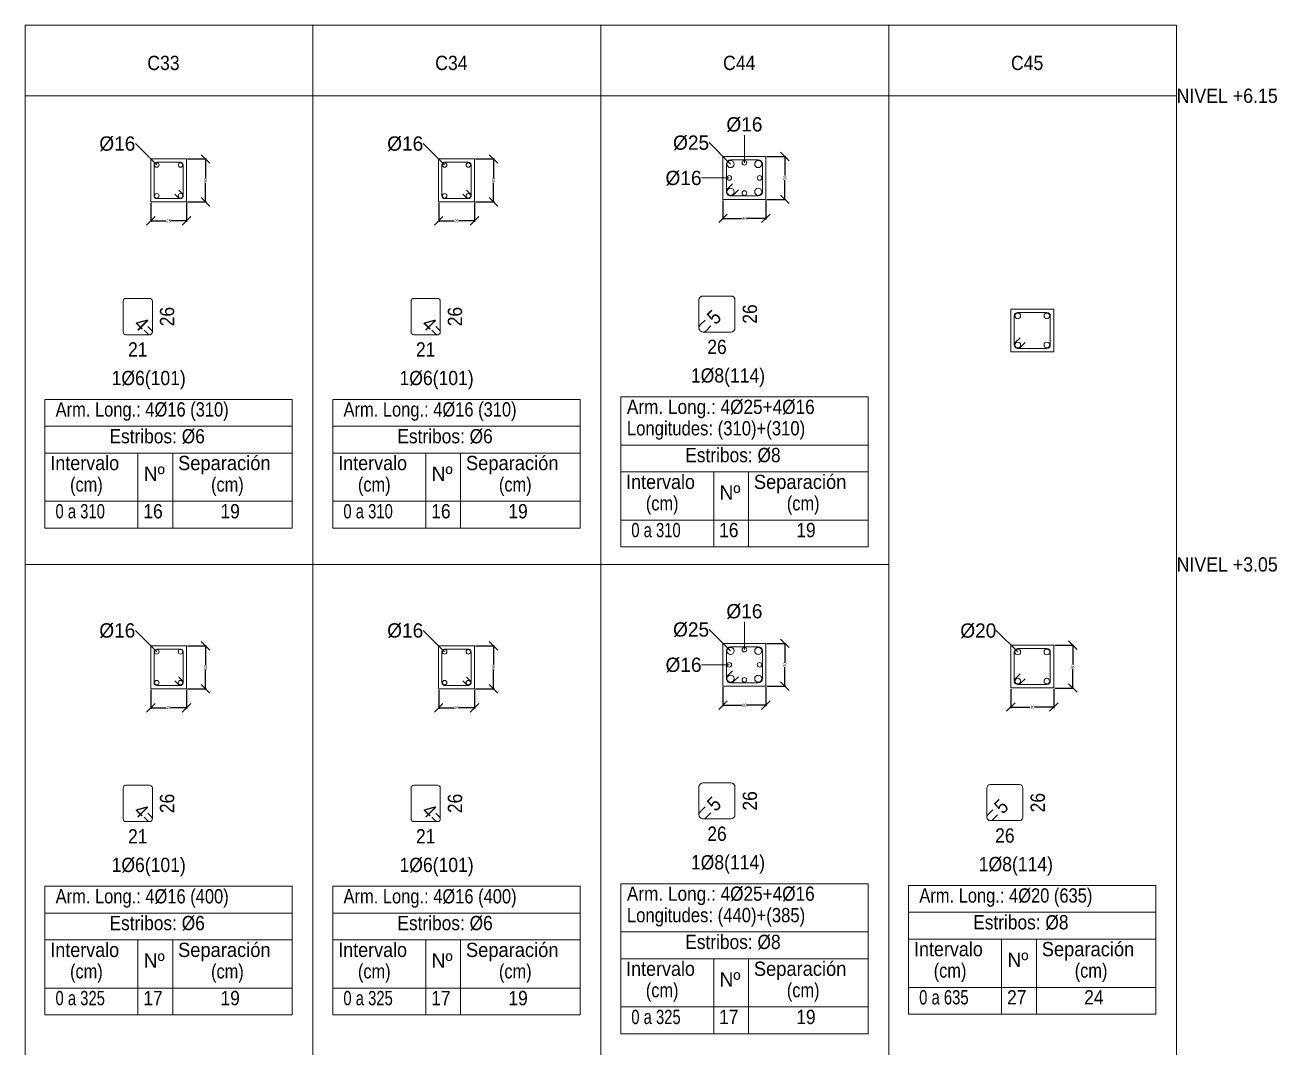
# Model space of a CAD drawing. Header units: millimetres. Extents: x 0 to 59.4, y 0 to 93.5.
# Drawn here: x 11.99 to 29.51, y 15.03 to 29.34 of the extents above; entities that cross this region are included whole.
import ezdxf
from ezdxf.enums import TextEntityAlignment as Align

# ---------------------------------------------------------------- set-up
doc = ezdxf.new("R2010")
doc.units = ezdxf.units.MM
for name, color, linetype, lineweight in [('ARM_LONGITUDINAL_Ø16', 212, 'Continuous', 9), ('ARM_LONGITUDINAL_Ø20', 30, 'Continuous', 9), ('ARM_LONGITUDINAL_Ø25', 20, 'Continuous', 9), ('ARM_TRANSVERSAL_DIMENSIONES_DE_LOS_ESTRIBOS', 122, 'Continuous', 9), ('ARM_TRANSVERSAL_REFERENCIA', 106, 'Continuous', 9), ('ARM_TRANSVERSAL_Ø6', 151, 'Continuous', 9), ('ARM_TRANSVERSAL_Ø8', 32, 'Continuous', 9), ('CUADRO_LINEAS', 7, 'Continuous', 9), ('CUADRO_LINEAS_DE_LA_TABLA_DE_DATOS_DE_LAS_COLUMNAS', 1, 'Continuous', 9), ('CUADRO_TEXTOS_DE_LA_TABLA_DE_DATOS_DE_LAS_COLUMNAS', 1, 'Continuous', 9), ('PILCPSECC_ARM_LONG_LINEAS_DE_LAS_ETIQUETAS_DE_LAS_POSICIONES_DE_ARMADO_LONGITUDINAL', 106, 'Continuous', 9), ('PILCPSECC_ARM_LONG_REFERENCIA', 106, 'Continuous', 9), ('REF_REFERENCIAS', 8, 'Continuous', 0), ('SECC_COTAS', 122, 'Continuous', 9), ('SECC_HORMIGON', 1, 'Continuous', 9)]:
    doc.layers.add(name, color=color, linetype=linetype, lineweight=lineweight)
doc.styles.add('CYPETXT_0.06_romans', font='arial.ttf', dxfattribs={"height": 0.04})
doc.styles.add('CYPETXT_romans', font='arial.ttf', dxfattribs={"height": 0.2})
doc.dimstyles.new('cype_oblique', dxfattribs={"dimtxt": 0.18, "dimasz": 0.18, "dimexe": 0.015, "dimexo": 0.015, "dimgap": 0, "dimtad": 0, "dimdec": 4, "dimzin": 0, "dimdsep": 46, "dimtxsty": 'CYPETXT_0.06_romans', "dimblk": 'OBLIQUE', "dimtsz": 0.06, "dimcen": 0.09, "dimadec": 0, "dimazin": 0, "dimtfac": 1, "dimtdec": 4, "dimtofl": 0, "dimtmove": 2, "dimatfit": 3, "dimfxl": 1, "dimtolj": 1, "dimtzin": 0, "dimarcsym": 0})

# ---------------------------------------------------------------- blocks, each defined once
blk = doc.blocks.new('*D56')
at = {"layer": 'Defpoints', "color": 0, "transparency": 16777216}
for p in [(13.75, 26.869), (14.25, 26.869), (14.25, 26.603)]:
    blk.add_point(p, dxfattribs=at)
at = {"layer": 'SECC_COTAS', "color": 0, "lineweight": -2, "transparency": 16777216}
for p, q in [((13.75, 26.854), (13.75, 26.588)), ((14.25, 26.854), (14.25, 26.588)), ((13.69, 26.543), (13.81, 26.663)), ((14.19, 26.543), (14.31, 26.663)), ((13.75, 26.603), (13.967, 26.603)), ((14.25, 26.603), (14.033, 26.603))]:
    blk.add_line(p, q, dxfattribs=at)
at = {"layer": 'SECC_COTAS', "color": 0, "transparency": 16777216, "insert": (14, 26.603), "char_height": 0.04, "attachment_point": 5, "style": 'CYPETXT_0.06_romans'}
blk.add_mtext('\\A1;25', dxfattribs=at)
blk = doc.blocks.new('_OBLIQUE')
at = {"color": 0, "linetype": 'ByBlock', "lineweight": -2}
blk.add_line((-0.5, -0.5), (0.5, 0.5), dxfattribs=at)
blk = doc.blocks.new('*D57')
at = {"layer": 'Defpoints', "color": 0, "transparency": 16777216}
for p in [(14.25, 27.469), (14.516, 27.469), (14.25, 26.869)]:
    blk.add_point(p, dxfattribs=at)
at = {"layer": 'SECC_COTAS', "color": 0, "lineweight": -2, "transparency": 16777216}
for p, q in [((14.576, 27.409), (14.456, 27.529)), ((14.265, 27.469), (14.531, 27.469)), ((14.516, 27.469), (14.516, 27.202)), ((14.516, 26.869), (14.516, 27.136)), ((14.265, 26.869), (14.531, 26.869)), ((14.576, 26.809), (14.456, 26.929))]:
    blk.add_line(p, q, dxfattribs=at)
at = {"layer": 'SECC_COTAS', "color": 0, "transparency": 16777216, "insert": (14.516, 27.169), "char_height": 0.04, "attachment_point": 5, "rotation": 90, "style": 'CYPETXT_0.06_romans'}
blk.add_mtext('\\A1;30', dxfattribs=at)
blk = doc.blocks.new('*D58')
at = {"layer": 'Defpoints', "color": 0, "transparency": 16777216}
for p in [(17.78, 26.869), (18.28, 26.869), (18.28, 26.603)]:
    blk.add_point(p, dxfattribs=at)
at = {"layer": 'SECC_COTAS', "color": 0, "lineweight": -2, "transparency": 16777216}
for p, q in [((17.78, 26.854), (17.78, 26.588)), ((18.28, 26.854), (18.28, 26.588)), ((17.72, 26.543), (17.84, 26.663)), ((18.22, 26.543), (18.34, 26.663)), ((17.78, 26.603), (17.997, 26.603)), ((18.28, 26.603), (18.063, 26.603))]:
    blk.add_line(p, q, dxfattribs=at)
at = {"layer": 'SECC_COTAS', "color": 0, "transparency": 16777216, "insert": (18.03, 26.603), "char_height": 0.04, "attachment_point": 5, "style": 'CYPETXT_0.06_romans'}
blk.add_mtext('\\A1;25', dxfattribs=at)
blk = doc.blocks.new('*D59')
at = {"layer": 'Defpoints', "color": 0, "transparency": 16777216}
for p in [(18.28, 27.469), (18.546, 27.469), (18.28, 26.869)]:
    blk.add_point(p, dxfattribs=at)
at = {"layer": 'SECC_COTAS', "color": 0, "lineweight": -2, "transparency": 16777216}
for p, q in [((18.606, 27.409), (18.486, 27.529)), ((18.295, 27.469), (18.561, 27.469)), ((18.546, 27.469), (18.546, 27.202)), ((18.546, 26.869), (18.546, 27.136)), ((18.295, 26.869), (18.561, 26.869)), ((18.606, 26.809), (18.486, 26.929))]:
    blk.add_line(p, q, dxfattribs=at)
at = {"layer": 'SECC_COTAS', "color": 0, "transparency": 16777216, "insert": (18.546, 27.169), "char_height": 0.04, "attachment_point": 5, "rotation": 90, "style": 'CYPETXT_0.06_romans'}
blk.add_mtext('\\A1;30', dxfattribs=at)
blk = doc.blocks.new('*D60')
at = {"layer": 'Defpoints', "color": 0, "transparency": 16777216}
for p in [(21.76, 26.904), (22.36, 26.904), (22.36, 26.638)]:
    blk.add_point(p, dxfattribs=at)
at = {"layer": 'SECC_COTAS', "color": 0, "lineweight": -2, "transparency": 16777216}
for p, q in [((21.76, 26.889), (21.76, 26.623)), ((22.36, 26.889), (22.36, 26.623)), ((21.7, 26.578), (21.82, 26.698)), ((21.76, 26.638), (22.027, 26.638)), ((22.36, 26.638), (22.093, 26.638)), ((22.3, 26.578), (22.42, 26.698))]:
    blk.add_line(p, q, dxfattribs=at)
at = {"layer": 'SECC_COTAS', "color": 0, "transparency": 16777216, "insert": (22.06, 26.638), "char_height": 0.04, "attachment_point": 5, "style": 'CYPETXT_0.06_romans'}
blk.add_mtext('\\A1;30', dxfattribs=at)
blk = doc.blocks.new('*D61')
at = {"layer": 'Defpoints', "color": 0, "transparency": 16777216}
for p in [(22.36, 27.504), (22.626, 27.504), (22.36, 26.904)]:
    blk.add_point(p, dxfattribs=at)
at = {"layer": 'SECC_COTAS', "color": 0, "lineweight": -2, "transparency": 16777216}
for p, q in [((22.686, 27.444), (22.566, 27.564)), ((22.375, 27.504), (22.641, 27.504)), ((22.626, 27.504), (22.626, 27.237)), ((22.626, 26.904), (22.626, 27.171)), ((22.375, 26.904), (22.641, 26.904)), ((22.686, 26.844), (22.566, 26.964))]:
    blk.add_line(p, q, dxfattribs=at)
at = {"layer": 'SECC_COTAS', "color": 0, "transparency": 16777216, "insert": (22.626, 27.204), "char_height": 0.04, "attachment_point": 5, "rotation": 90, "style": 'CYPETXT_0.06_romans'}
blk.add_mtext('\\A1;30', dxfattribs=at)
blk = doc.blocks.new('*D62')
at = {"layer": 'Defpoints', "color": 0, "transparency": 16777216}
for p in [(13.75, 20.054), (14.25, 20.054), (14.25, 19.788)]:
    blk.add_point(p, dxfattribs=at)
at = {"layer": 'SECC_COTAS', "color": 0, "lineweight": -2, "transparency": 16777216}
for p, q in [((13.75, 20.039), (13.75, 19.773)), ((14.25, 20.039), (14.25, 19.773)), ((13.69, 19.728), (13.81, 19.848)), ((14.19, 19.728), (14.31, 19.848)), ((13.75, 19.788), (13.967, 19.788)), ((14.25, 19.788), (14.033, 19.788))]:
    blk.add_line(p, q, dxfattribs=at)
at = {"layer": 'SECC_COTAS', "color": 0, "transparency": 16777216, "insert": (14, 19.788), "char_height": 0.04, "attachment_point": 5, "style": 'CYPETXT_0.06_romans'}
blk.add_mtext('\\A1;25', dxfattribs=at)
blk = doc.blocks.new('*D63')
at = {"layer": 'Defpoints', "color": 0, "transparency": 16777216}
for p in [(14.25, 20.654), (14.516, 20.654), (14.25, 20.054)]:
    blk.add_point(p, dxfattribs=at)
at = {"layer": 'SECC_COTAS', "color": 0, "lineweight": -2, "transparency": 16777216}
for p, q in [((14.576, 20.594), (14.456, 20.714)), ((14.265, 20.654), (14.531, 20.654)), ((14.516, 20.654), (14.516, 20.387)), ((14.516, 20.054), (14.516, 20.321)), ((14.265, 20.054), (14.531, 20.054)), ((14.576, 19.994), (14.456, 20.114))]:
    blk.add_line(p, q, dxfattribs=at)
at = {"layer": 'SECC_COTAS', "color": 0, "transparency": 16777216, "insert": (14.516, 20.354), "char_height": 0.04, "attachment_point": 5, "rotation": 90, "style": 'CYPETXT_0.06_romans'}
blk.add_mtext('\\A1;30', dxfattribs=at)
blk = doc.blocks.new('*D64')
at = {"layer": 'Defpoints', "color": 0, "transparency": 16777216}
for p in [(17.78, 20.054), (18.28, 20.054), (18.28, 19.788)]:
    blk.add_point(p, dxfattribs=at)
at = {"layer": 'SECC_COTAS', "color": 0, "lineweight": -2, "transparency": 16777216}
for p, q in [((17.78, 20.039), (17.78, 19.773)), ((18.28, 20.039), (18.28, 19.773)), ((17.72, 19.728), (17.84, 19.848)), ((18.22, 19.728), (18.34, 19.848)), ((17.78, 19.788), (17.997, 19.788)), ((18.28, 19.788), (18.063, 19.788))]:
    blk.add_line(p, q, dxfattribs=at)
at = {"layer": 'SECC_COTAS', "color": 0, "transparency": 16777216, "insert": (18.03, 19.788), "char_height": 0.04, "attachment_point": 5, "style": 'CYPETXT_0.06_romans'}
blk.add_mtext('\\A1;25', dxfattribs=at)
blk = doc.blocks.new('*D65')
at = {"layer": 'Defpoints', "color": 0, "transparency": 16777216}
for p in [(18.28, 20.654), (18.546, 20.654), (18.28, 20.054)]:
    blk.add_point(p, dxfattribs=at)
at = {"layer": 'SECC_COTAS', "color": 0, "lineweight": -2, "transparency": 16777216}
for p, q in [((18.606, 20.594), (18.486, 20.714)), ((18.295, 20.654), (18.561, 20.654)), ((18.546, 20.654), (18.546, 20.387)), ((18.546, 20.054), (18.546, 20.321)), ((18.295, 20.054), (18.561, 20.054)), ((18.606, 19.994), (18.486, 20.114))]:
    blk.add_line(p, q, dxfattribs=at)
at = {"layer": 'SECC_COTAS', "color": 0, "transparency": 16777216, "insert": (18.546, 20.354), "char_height": 0.04, "attachment_point": 5, "rotation": 90, "style": 'CYPETXT_0.06_romans'}
blk.add_mtext('\\A1;30', dxfattribs=at)
blk = doc.blocks.new('*D66')
at = {"layer": 'Defpoints', "color": 0, "transparency": 16777216}
for p in [(21.76, 20.089), (22.36, 20.089), (22.36, 19.823)]:
    blk.add_point(p, dxfattribs=at)
at = {"layer": 'SECC_COTAS', "color": 0, "lineweight": -2, "transparency": 16777216}
for p, q in [((21.76, 20.074), (21.76, 19.808)), ((22.36, 20.074), (22.36, 19.808)), ((21.7, 19.763), (21.82, 19.883)), ((21.76, 19.823), (22.027, 19.823)), ((22.36, 19.823), (22.093, 19.823)), ((22.3, 19.763), (22.42, 19.883))]:
    blk.add_line(p, q, dxfattribs=at)
at = {"layer": 'SECC_COTAS', "color": 0, "transparency": 16777216, "insert": (22.06, 19.823), "char_height": 0.04, "attachment_point": 5, "style": 'CYPETXT_0.06_romans'}
blk.add_mtext('\\A1;30', dxfattribs=at)
blk = doc.blocks.new('*D67')
at = {"layer": 'Defpoints', "color": 0, "transparency": 16777216}
for p in [(22.36, 20.689), (22.626, 20.689), (22.36, 20.089)]:
    blk.add_point(p, dxfattribs=at)
at = {"layer": 'SECC_COTAS', "color": 0, "lineweight": -2, "transparency": 16777216}
for p, q in [((22.375, 20.689), (22.641, 20.689)), ((22.686, 20.629), (22.566, 20.749)), ((22.626, 20.689), (22.626, 20.422)), ((22.626, 20.089), (22.626, 20.356)), ((22.375, 20.089), (22.641, 20.089)), ((22.686, 20.029), (22.566, 20.149))]:
    blk.add_line(p, q, dxfattribs=at)
at = {"layer": 'SECC_COTAS', "color": 0, "transparency": 16777216, "insert": (22.626, 20.389), "char_height": 0.04, "attachment_point": 5, "rotation": 90, "style": 'CYPETXT_0.06_romans'}
blk.add_mtext('\\A1;30', dxfattribs=at)
blk = doc.blocks.new('*D68')
at = {"layer": 'Defpoints', "color": 0, "transparency": 16777216}
for p in [(25.79, 20.064), (26.39, 20.064), (26.39, 19.798)]:
    blk.add_point(p, dxfattribs=at)
at = {"layer": 'SECC_COTAS', "color": 0, "lineweight": -2, "transparency": 16777216}
for p, q in [((25.79, 20.049), (25.79, 19.783)), ((26.39, 20.049), (26.39, 19.783)), ((25.73, 19.738), (25.85, 19.858)), ((26.33, 19.738), (26.45, 19.858)), ((25.79, 19.798), (26.057, 19.798)), ((26.39, 19.798), (26.123, 19.798))]:
    blk.add_line(p, q, dxfattribs=at)
at = {"layer": 'SECC_COTAS', "color": 0, "transparency": 16777216, "insert": (26.09, 19.798), "char_height": 0.04, "attachment_point": 5, "style": 'CYPETXT_0.06_romans'}
blk.add_mtext('\\A1;30', dxfattribs=at)
blk = doc.blocks.new('*D69')
at = {"layer": 'Defpoints', "color": 0, "transparency": 16777216}
for p in [(26.39, 20.664), (26.656, 20.664), (26.39, 20.064)]:
    blk.add_point(p, dxfattribs=at)
at = {"layer": 'SECC_COTAS', "color": 0, "lineweight": -2, "transparency": 16777216}
for p, q in [((26.716, 20.604), (26.596, 20.724)), ((26.405, 20.664), (26.671, 20.664)), ((26.656, 20.664), (26.656, 20.397)), ((26.656, 20.064), (26.656, 20.331)), ((26.405, 20.064), (26.671, 20.064)), ((26.716, 20.004), (26.596, 20.124))]:
    blk.add_line(p, q, dxfattribs=at)
at = {"layer": 'SECC_COTAS', "color": 0, "transparency": 16777216, "insert": (26.656, 20.364), "char_height": 0.04, "attachment_point": 5, "rotation": 90, "style": 'CYPETXT_0.06_romans'}
blk.add_mtext('\\A1;30', dxfattribs=at)

msp = doc.modelspace()

# ---------------------------------------------------------------- linework, layer by layer
at = {"layer": 'ARM_LONGITUDINAL_Ø16'}
for centre in [(13.83388, 27.38515), (14.16588, 27.38515), (17.86388, 27.38515), (18.19588, 27.38515), (22.05988, 27.41615), (21.84788, 27.20415), (22.27188, 27.20415), (22.05988, 26.99215), (13.83388, 26.95315), (14.16588, 26.95315), (17.86388, 26.95315), (18.19588, 26.95315), (13.83388, 20.57015), (14.16588, 20.57015), (17.86388, 20.57015), (18.19588, 20.57015), (22.05988, 20.60115), (21.84788, 20.38915), (22.27188, 20.38915), (13.83388, 20.13815), (14.16588, 20.13815), (17.86388, 20.13815), (18.19588, 20.13815), (22.05988, 20.17715)]:
    msp.add_circle(centre, 0.032, dxfattribs=at)
at = {"layer": 'ARM_LONGITUDINAL_Ø20'}
for centre in [(25.88588, 25.27315), (26.29388, 25.27315), (25.88588, 24.86515), (26.29388, 24.86515), (25.88588, 20.56815), (26.29388, 20.56815), (25.88588, 20.16015), (26.29388, 20.16015)]:
    msp.add_circle(centre, 0.04, dxfattribs=at)
at = {"layer": 'ARM_LONGITUDINAL_Ø25'}
for centre in [(21.86588, 27.39815), (22.25388, 27.39815), (21.86588, 27.01015), (22.25388, 27.01015), (21.86588, 20.58315), (22.25388, 20.58315), (21.86588, 20.19515), (22.25388, 20.19515)]:
    msp.add_circle(centre, 0.05, dxfattribs=at)
at = {"layer": 'ARM_TRANSVERSAL_Ø6'}
for points in [[(14.0881, 26.97719), (14.13901, 26.92628), (14.14477, 26.92155), (14.15134, 26.91804), (14.15847, 26.91588), (14.16588, 26.91515), (14.17329, 26.91588), (14.18042, 26.91804), (14.18699, 26.92155), (14.19275, 26.92628), (14.19748, 26.93204), (14.20099, 26.93861), (14.20315, 26.94574), (14.20388, 26.95315), (14.20388, 27.38515), (14.20099, 27.39969), (14.19275, 27.41202), (14.18042, 27.42026), (14.16588, 27.42315), (13.83388, 27.42315), (13.81934, 27.42026), (13.80701, 27.41202), (13.79877, 27.39969), (13.79588, 27.38515), (13.79588, 26.95315), (13.79877, 26.93861), (13.80701, 26.92628), (13.81934, 26.91804), (13.83388, 26.91515), (14.16588, 26.91515), (14.17329, 26.91588), (14.18042, 26.91804), (14.18699, 26.92155), (14.19275, 26.92628), (14.19748, 26.93204), (14.20099, 26.93861), (14.20315, 26.94574), (14.20388, 26.95315), (14.20315, 26.96056), (14.20099, 26.96769), (14.19748, 26.97426), (14.19275, 26.98002), (14.14184, 27.03093)], [(18.1181, 26.97719), (18.16901, 26.92628), (18.17477, 26.92155), (18.18134, 26.91804), (18.18847, 26.91588), (18.19588, 26.91515), (18.20329, 26.91588), (18.21042, 26.91804), (18.21699, 26.92155), (18.22275, 26.92628), (18.22748, 26.93204), (18.23099, 26.93861), (18.23315, 26.94574), (18.23388, 26.95315), (18.23388, 27.38515), (18.23099, 27.39969), (18.22275, 27.41202), (18.21042, 27.42026), (18.19588, 27.42315), (17.86388, 27.42315), (17.84934, 27.42026), (17.83701, 27.41202), (17.82877, 27.39969), (17.82588, 27.38515), (17.82588, 26.95315), (17.82877, 26.93861), (17.83701, 26.92628), (17.84934, 26.91804), (17.86388, 26.91515), (18.19588, 26.91515), (18.20329, 26.91588), (18.21042, 26.91804), (18.21699, 26.92155), (18.22275, 26.92628), (18.22748, 26.93204), (18.23099, 26.93861), (18.23315, 26.94574), (18.23388, 26.95315), (18.23315, 26.96056), (18.23099, 26.96769), (18.22748, 26.97426), (18.22275, 26.98002), (18.17184, 27.03093)], [(13.6561, 25.07119), (13.70701, 25.02028), (13.71277, 25.01555), (13.71934, 25.01204), (13.72647, 25.00988), (13.73388, 25.00915), (13.74129, 25.00988), (13.74842, 25.01204), (13.75499, 25.01555), (13.76075, 25.02028), (13.76548, 25.02604), (13.76899, 25.03261), (13.77115, 25.03974), (13.77188, 25.04715), (13.77188, 25.47915), (13.76899, 25.49369), (13.76075, 25.50602), (13.74842, 25.51426), (13.73388, 25.51715), (13.40188, 25.51715), (13.38734, 25.51426), (13.37501, 25.50602), (13.36677, 25.49369), (13.36388, 25.47915), (13.36388, 25.04715), (13.36677, 25.03261), (13.37501, 25.02028), (13.38734, 25.01204), (13.40188, 25.00915), (13.73388, 25.00915), (13.74129, 25.00988), (13.74842, 25.01204), (13.75499, 25.01555), (13.76075, 25.02028), (13.76548, 25.02604), (13.76899, 25.03261), (13.77115, 25.03974), (13.77188, 25.04715), (13.77115, 25.05456), (13.76899, 25.06169), (13.76548, 25.06826), (13.76075, 25.07402), (13.70984, 25.12493)], [(17.6861, 25.07119), (17.73701, 25.02028), (17.74277, 25.01555), (17.74934, 25.01204), (17.75647, 25.00988), (17.76388, 25.00915), (17.77129, 25.00988), (17.77842, 25.01204), (17.78499, 25.01555), (17.79075, 25.02028), (17.79548, 25.02604), (17.79899, 25.03261), (17.80115, 25.03974), (17.80188, 25.04715), (17.80188, 25.47915), (17.79899, 25.49369), (17.79075, 25.50602), (17.77842, 25.51426), (17.76388, 25.51715), (17.43188, 25.51715), (17.41734, 25.51426), (17.40501, 25.50602), (17.39677, 25.49369), (17.39388, 25.47915), (17.39388, 25.04715), (17.39677, 25.03261), (17.40501, 25.02028), (17.41734, 25.01204), (17.43188, 25.00915), (17.76388, 25.00915), (17.77129, 25.00988), (17.77842, 25.01204), (17.78499, 25.01555), (17.79075, 25.02028), (17.79548, 25.02604), (17.79899, 25.03261), (17.80115, 25.03974), (17.80188, 25.04715), (17.80115, 25.05456), (17.79899, 25.06169), (17.79548, 25.06826), (17.79075, 25.07402), (17.73984, 25.12493)], [(14.0881, 20.16219), (14.13901, 20.11128), (14.14477, 20.10655), (14.15134, 20.10304), (14.15847, 20.10088), (14.16588, 20.10015), (14.17329, 20.10088), (14.18042, 20.10304), (14.18699, 20.10655), (14.19275, 20.11128), (14.19748, 20.11704), (14.20099, 20.12361), (14.20315, 20.13074), (14.20388, 20.13815), (14.20388, 20.57015), (14.20099, 20.58469), (14.19275, 20.59702), (14.18042, 20.60526), (14.16588, 20.60815), (13.83388, 20.60815), (13.81934, 20.60526), (13.80701, 20.59702), (13.79877, 20.58469), (13.79588, 20.57015), (13.79588, 20.13815), (13.79877, 20.12361), (13.80701, 20.11128), (13.81934, 20.10304), (13.83388, 20.10015), (14.16588, 20.10015), (14.17329, 20.10088), (14.18042, 20.10304), (14.18699, 20.10655), (14.19275, 20.11128), (14.19748, 20.11704), (14.20099, 20.12361), (14.20315, 20.13074), (14.20388, 20.13815), (14.20315, 20.14556), (14.20099, 20.15269), (14.19748, 20.15926), (14.19275, 20.16502), (14.14184, 20.21593)], [(18.1181, 20.16219), (18.16901, 20.11128), (18.17477, 20.10655), (18.18134, 20.10304), (18.18847, 20.10088), (18.19588, 20.10015), (18.20329, 20.10088), (18.21042, 20.10304), (18.21699, 20.10655), (18.22275, 20.11128), (18.22748, 20.11704), (18.23099, 20.12361), (18.23315, 20.13074), (18.23388, 20.13815), (18.23388, 20.57015), (18.23099, 20.58469), (18.22275, 20.59702), (18.21042, 20.60526), (18.19588, 20.60815), (17.86388, 20.60815), (17.84934, 20.60526), (17.83701, 20.59702), (17.82877, 20.58469), (17.82588, 20.57015), (17.82588, 20.13815), (17.82877, 20.12361), (17.83701, 20.11128), (17.84934, 20.10304), (17.86388, 20.10015), (18.19588, 20.10015), (18.20329, 20.10088), (18.21042, 20.10304), (18.21699, 20.10655), (18.22275, 20.11128), (18.22748, 20.11704), (18.23099, 20.12361), (18.23315, 20.13074), (18.23388, 20.13815), (18.23315, 20.14556), (18.23099, 20.15269), (18.22748, 20.15926), (18.22275, 20.16502), (18.17184, 20.21593)], [(13.6561, 18.25619), (13.70701, 18.20528), (13.71277, 18.20055), (13.71934, 18.19704), (13.72647, 18.19488), (13.73388, 18.19415), (13.74129, 18.19488), (13.74842, 18.19704), (13.75499, 18.20055), (13.76075, 18.20528), (13.76548, 18.21104), (13.76899, 18.21761), (13.77115, 18.22474), (13.77188, 18.23215), (13.77188, 18.66415), (13.76899, 18.67869), (13.76075, 18.69102), (13.74842, 18.69926), (13.73388, 18.70215), (13.40188, 18.70215), (13.38734, 18.69926), (13.37501, 18.69102), (13.36677, 18.67869), (13.36388, 18.66415), (13.36388, 18.23215), (13.36677, 18.21761), (13.37501, 18.20528), (13.38734, 18.19704), (13.40188, 18.19415), (13.73388, 18.19415), (13.74129, 18.19488), (13.74842, 18.19704), (13.75499, 18.20055), (13.76075, 18.20528), (13.76548, 18.21104), (13.76899, 18.21761), (13.77115, 18.22474), (13.77188, 18.23215), (13.77115, 18.23956), (13.76899, 18.24669), (13.76548, 18.25326), (13.76075, 18.25902), (13.70984, 18.30993)], [(17.6861, 18.25619), (17.73701, 18.20528), (17.74277, 18.20055), (17.74934, 18.19704), (17.75647, 18.19488), (17.76388, 18.19415), (17.77129, 18.19488), (17.77842, 18.19704), (17.78499, 18.20055), (17.79075, 18.20528), (17.79548, 18.21104), (17.79899, 18.21761), (17.80115, 18.22474), (17.80188, 18.23215), (17.80188, 18.66415), (17.79899, 18.67869), (17.79075, 18.69102), (17.77842, 18.69926), (17.76388, 18.70215), (17.43188, 18.70215), (17.41734, 18.69926), (17.40501, 18.69102), (17.39677, 18.67869), (17.39388, 18.66415), (17.39388, 18.23215), (17.39677, 18.21761), (17.40501, 18.20528), (17.41734, 18.19704), (17.43188, 18.19415), (17.76388, 18.19415), (17.77129, 18.19488), (17.77842, 18.19704), (17.78499, 18.20055), (17.79075, 18.20528), (17.79548, 18.21104), (17.79899, 18.21761), (17.80115, 18.22474), (17.80188, 18.23215), (17.80115, 18.23956), (17.79899, 18.24669), (17.79548, 18.25326), (17.79075, 18.25902), (17.73984, 18.30993)]]:
    msp.add_lwpolyline(points, dxfattribs=at)
at = {"layer": 'ARM_TRANSVERSAL_Ø8'}
for points in [[(21.89275, 27.11904), (21.82487, 27.05116), (21.81765, 27.04237), (21.81229, 27.03235), (21.80899, 27.02147), (21.80788, 27.01015), (21.80899, 26.99883), (21.81229, 26.98795), (21.81765, 26.97793), (21.82487, 26.96914), (21.83366, 26.96192), (21.84368, 26.95656), (21.85456, 26.95326), (21.86588, 26.95215), (22.25388, 26.95215), (22.27608, 26.95656), (22.29489, 26.96914), (22.30747, 26.98795), (22.31188, 27.01015), (22.31188, 27.39815), (22.30747, 27.42035), (22.29489, 27.43916), (22.27608, 27.45174), (22.25388, 27.45615), (21.86588, 27.45615), (21.84368, 27.45174), (21.82487, 27.43916), (21.81229, 27.42035), (21.80788, 27.39815), (21.80788, 27.01015), (21.80899, 26.99883), (21.81229, 26.98795), (21.81765, 26.97793), (21.82487, 26.96914), (21.83366, 26.96192), (21.84368, 26.95656), (21.85456, 26.95326), (21.86588, 26.95215), (21.8772, 26.95326), (21.88808, 26.95656), (21.8981, 26.96192), (21.90689, 26.96914), (21.97477, 27.03702)], [(21.50875, 25.21404), (21.44087, 25.14616), (21.43365, 25.13737), (21.42829, 25.12735), (21.42499, 25.11647), (21.42388, 25.10515), (21.42499, 25.09383), (21.42829, 25.08295), (21.43365, 25.07293), (21.44087, 25.06414), (21.44966, 25.05692), (21.45968, 25.05156), (21.47056, 25.04826), (21.48188, 25.04715), (21.86988, 25.04715), (21.89208, 25.05156), (21.91089, 25.06414), (21.92347, 25.08295), (21.92788, 25.10515), (21.92788, 25.49315), (21.92347, 25.51535), (21.91089, 25.53416), (21.89208, 25.54674), (21.86988, 25.55115), (21.48188, 25.55115), (21.45968, 25.54674), (21.44087, 25.53416), (21.42829, 25.51535), (21.42388, 25.49315), (21.42388, 25.10515), (21.42499, 25.09383), (21.42829, 25.08295), (21.43365, 25.07293), (21.44087, 25.06414), (21.44966, 25.05692), (21.45968, 25.05156), (21.47056, 25.04826), (21.48188, 25.04715), (21.4932, 25.04826), (21.50408, 25.05156), (21.5141, 25.05692), (21.52289, 25.06414), (21.59077, 25.13202)], [(25.91982, 24.96697), (25.85194, 24.89909), (25.84597, 24.89182), (25.84153, 24.88352), (25.8388, 24.87451), (25.83788, 24.86515), (25.8388, 24.85579), (25.84153, 24.84678), (25.84597, 24.83848), (25.85194, 24.83121), (25.85921, 24.82524), (25.86751, 24.8208), (25.87652, 24.81807), (25.88588, 24.81715), (26.29388, 24.81715), (26.31225, 24.8208), (26.32782, 24.83121), (26.33823, 24.84678), (26.34188, 24.86515), (26.34188, 25.27315), (26.33823, 25.29152), (26.32782, 25.30709), (26.31225, 25.3175), (26.29388, 25.32115), (25.88588, 25.32115), (25.86751, 25.3175), (25.85194, 25.30709), (25.84153, 25.29152), (25.83788, 25.27315), (25.83788, 24.86515), (25.8388, 24.85579), (25.84153, 24.84678), (25.84597, 24.83848), (25.85194, 24.83121), (25.85921, 24.82524), (25.86751, 24.8208), (25.87652, 24.81807), (25.88588, 24.81715), (25.89524, 24.81807), (25.90425, 24.8208), (25.91255, 24.82524), (25.91982, 24.83121), (25.9877, 24.89909)], [(21.89275, 20.30404), (21.82487, 20.23616), (21.81765, 20.22737), (21.81229, 20.21735), (21.80899, 20.20647), (21.80788, 20.19515), (21.80899, 20.18383), (21.81229, 20.17295), (21.81765, 20.16293), (21.82487, 20.15414), (21.83366, 20.14692), (21.84368, 20.14156), (21.85456, 20.13826), (21.86588, 20.13715), (22.25388, 20.13715), (22.27608, 20.14156), (22.29489, 20.15414), (22.30747, 20.17295), (22.31188, 20.19515), (22.31188, 20.58315), (22.30747, 20.60535), (22.29489, 20.62416), (22.27608, 20.63674), (22.25388, 20.64115), (21.86588, 20.64115), (21.84368, 20.63674), (21.82487, 20.62416), (21.81229, 20.60535), (21.80788, 20.58315), (21.80788, 20.19515), (21.80899, 20.18383), (21.81229, 20.17295), (21.81765, 20.16293), (21.82487, 20.15414), (21.83366, 20.14692), (21.84368, 20.14156), (21.85456, 20.13826), (21.86588, 20.13715), (21.8772, 20.13826), (21.88808, 20.14156), (21.8981, 20.14692), (21.90689, 20.15414), (21.97477, 20.22202)], [(25.91982, 20.26197), (25.85194, 20.19409), (25.84597, 20.18682), (25.84153, 20.17852), (25.8388, 20.16951), (25.83788, 20.16015), (25.8388, 20.15079), (25.84153, 20.14178), (25.84597, 20.13348), (25.85194, 20.12621), (25.85921, 20.12024), (25.86751, 20.1158), (25.87652, 20.11307), (25.88588, 20.11215), (26.29388, 20.11215), (26.31225, 20.1158), (26.32782, 20.12621), (26.33823, 20.14178), (26.34188, 20.16015), (26.34188, 20.56815), (26.33823, 20.58652), (26.32782, 20.60209), (26.31225, 20.6125), (26.29388, 20.61615), (25.88588, 20.61615), (25.86751, 20.6125), (25.85194, 20.60209), (25.84153, 20.58652), (25.83788, 20.56815), (25.83788, 20.16015), (25.8388, 20.15079), (25.84153, 20.14178), (25.84597, 20.13348), (25.85194, 20.12621), (25.85921, 20.12024), (25.86751, 20.1158), (25.87652, 20.11307), (25.88588, 20.11215), (25.89524, 20.11307), (25.90425, 20.1158), (25.91255, 20.12024), (25.91982, 20.12621), (25.9877, 20.19409)], [(21.50875, 18.39904), (21.44087, 18.33116), (21.43365, 18.32237), (21.42829, 18.31235), (21.42499, 18.30147), (21.42388, 18.29015), (21.42499, 18.27883), (21.42829, 18.26795), (21.43365, 18.25793), (21.44087, 18.24914), (21.44966, 18.24192), (21.45968, 18.23656), (21.47056, 18.23326), (21.48188, 18.23215), (21.86988, 18.23215), (21.89208, 18.23656), (21.91089, 18.24914), (21.92347, 18.26795), (21.92788, 18.29015), (21.92788, 18.67815), (21.92347, 18.70035), (21.91089, 18.71916), (21.89208, 18.73174), (21.86988, 18.73615), (21.48188, 18.73615), (21.45968, 18.73174), (21.44087, 18.71916), (21.42829, 18.70035), (21.42388, 18.67815), (21.42388, 18.29015), (21.42499, 18.27883), (21.42829, 18.26795), (21.43365, 18.25793), (21.44087, 18.24914), (21.44966, 18.24192), (21.45968, 18.23656), (21.47056, 18.23326), (21.48188, 18.23215), (21.4932, 18.23326), (21.50408, 18.23656), (21.5141, 18.24192), (21.52289, 18.24914), (21.59077, 18.31702)], [(25.53582, 18.35697), (25.46794, 18.28909), (25.46197, 18.28182), (25.45753, 18.27352), (25.4548, 18.26451), (25.45388, 18.25515), (25.4548, 18.24579), (25.45753, 18.23678), (25.46197, 18.22848), (25.46794, 18.22121), (25.47521, 18.21524), (25.48351, 18.2108), (25.49252, 18.20807), (25.50188, 18.20715), (25.90988, 18.20715), (25.92825, 18.2108), (25.94382, 18.22121), (25.95423, 18.23678), (25.95788, 18.25515), (25.95788, 18.66315), (25.95423, 18.68152), (25.94382, 18.69709), (25.92825, 18.7075), (25.90988, 18.71115), (25.50188, 18.71115), (25.48351, 18.7075), (25.46794, 18.69709), (25.45753, 18.68152), (25.45388, 18.66315), (25.45388, 18.25515), (25.4548, 18.24579), (25.45753, 18.23678), (25.46197, 18.22848), (25.46794, 18.22121), (25.47521, 18.21524), (25.48351, 18.2108), (25.49252, 18.20807), (25.50188, 18.20715), (25.51124, 18.20807), (25.52025, 18.2108), (25.52855, 18.21524), (25.53582, 18.22121), (25.6037, 18.28909)]]:
    msp.add_lwpolyline(points, dxfattribs=at)
at = {"layer": 'CUADRO_LINEAS'}
for p, q in [((16.01988, 28.35415), (16.01988, 29.34415)), ((16.01988, 29.34415), (20.04988, 29.34415)), ((20.04988, 28.35415), (20.04988, 29.34415)), ((20.04988, 29.34415), (24.07988, 29.34415)), ((24.07988, 28.35415), (24.07988, 29.34415)), ((24.07988, 29.34415), (28.10988, 29.34415)), ((28.10988, 28.35415), (28.10988, 29.34415)), ((11.98988, 28.35415), (16.01988, 28.35415)), ((11.98988, 21.79415), (11.98988, 28.35415)), ((11.98988, 28.35415), (16.01988, 28.35415)), ((16.01988, 28.35415), (20.04988, 28.35415)), ((16.01988, 21.79415), (16.01988, 28.35415)), ((16.01988, 28.35415), (20.04988, 28.35415)), ((20.04988, 28.35415), (24.07988, 28.35415)), ((20.04988, 21.79415), (20.04988, 28.35415)), ((20.04988, 28.35415), (24.07988, 28.35415)), ((24.07988, 28.35415), (28.10988, 28.35415)), ((28.10988, 21.79415), (28.10988, 28.35415)), ((11.98988, 14.72415), (11.98988, 21.79415)), ((11.98988, 21.79415), (16.01988, 21.79415)), ((16.01988, 14.72415), (16.01988, 21.79415)), ((16.01988, 21.79415), (20.04988, 21.79415)), ((20.04988, 14.72415), (20.04988, 21.79415)), ((20.04988, 21.79415), (24.07988, 21.79415)), ((24.07988, 14.72415), (24.07988, 21.79415)), ((28.10988, 14.72415), (28.10988, 21.79415))]:
    msp.add_line(p, q, dxfattribs=at)
for points in [[(11.98988, 28.35415), (11.98988, 29.34415), (16.01988, 29.34415)], [(24.07988, 21.79415), (24.07988, 28.35415), (28.10988, 28.35415)]]:
    msp.add_lwpolyline(points, dxfattribs=at)
at = {"layer": 'CUADRO_LINEAS_DE_LA_TABLA_DE_DATOS_DE_LAS_COLUMNAS'}
for p, q in [((12.26895, 24.10315), (15.73081, 24.10315)), ((12.26895, 24.10315), (12.26895, 22.30246)), ((15.73081, 24.10315), (15.73081, 22.30246)), ((16.29895, 24.10315), (19.76081, 24.10315)), ((16.29895, 24.10315), (16.29895, 22.30246)), ((19.76081, 24.10315), (19.76081, 22.30246)), ((20.32895, 24.13915), (23.79081, 24.13915)), ((20.32895, 24.13915), (20.32895, 22.03857)), ((23.79081, 24.13915), (23.79081, 22.03857)), ((12.26895, 23.72799), (15.73081, 23.72799)), ((16.29895, 23.72799), (19.76081, 23.72799)), ((12.26895, 23.35283), (15.73081, 23.35283)), ((12.26904, 23.35275), (15.73072, 23.35275)), ((12.26904, 23.35275), (12.26904, 22.30254)), ((13.57087, 23.35275), (13.57087, 22.30254)), ((14.05703, 23.35275), (14.05703, 22.30254)), ((15.73072, 23.35275), (15.73072, 22.30254)), ((16.29895, 23.35283), (19.76081, 23.35283)), ((16.29904, 23.35275), (19.76072, 23.35275)), ((16.29904, 23.35275), (16.29904, 22.30254)), ((17.60087, 23.35275), (17.60087, 22.30254)), ((18.08703, 23.35275), (18.08703, 22.30254)), ((19.76072, 23.35275), (19.76072, 22.30254)), ((20.32895, 23.4641), (23.79081, 23.4641)), ((20.32895, 23.08894), (23.79081, 23.08894)), ((20.32904, 23.08886), (23.79072, 23.08886)), ((20.32904, 23.08886), (20.32904, 22.03865)), ((21.63087, 23.08886), (21.63087, 22.03865)), ((22.11703, 23.08886), (22.11703, 22.03865)), ((23.79072, 23.08886), (23.79072, 22.03865)), ((12.26904, 22.6777), (15.73072, 22.6777)), ((16.29904, 22.6777), (19.76072, 22.6777)), ((12.26895, 22.30246), (15.73081, 22.30246)), ((12.26904, 22.30254), (15.73072, 22.30254)), ((16.29895, 22.30246), (19.76081, 22.30246)), ((16.29904, 22.30254), (19.76072, 22.30254)), ((20.32904, 22.41381), (23.79072, 22.41381)), ((20.32895, 22.03857), (23.79081, 22.03857)), ((20.32904, 22.03865), (23.79072, 22.03865)), ((12.26895, 17.28815), (15.73081, 17.28815)), ((12.26895, 17.28815), (12.26895, 15.48746)), ((15.73081, 17.28815), (15.73081, 15.48746)), ((16.29895, 17.28815), (19.76081, 17.28815)), ((16.29895, 17.28815), (16.29895, 15.48746)), ((19.76081, 17.28815), (19.76081, 15.48746)), ((20.32895, 17.32415), (23.79081, 17.32415)), ((20.32895, 17.32415), (20.32895, 15.22357)), ((23.79081, 17.32415), (23.79081, 15.22357)), ((24.35895, 17.29915), (27.82081, 17.29915)), ((24.35895, 17.29915), (24.35895, 15.49846)), ((27.82081, 17.29915), (27.82081, 15.49846)), ((12.26895, 16.91299), (15.73081, 16.91299)), ((16.29895, 16.91299), (19.76081, 16.91299)), ((24.35895, 16.92399), (27.82081, 16.92399)), ((20.32895, 16.6491), (23.79081, 16.6491)), ((12.26895, 16.53783), (15.73081, 16.53783)), ((12.26904, 16.53775), (15.73072, 16.53775)), ((12.26904, 16.53775), (12.26904, 15.48754)), ((13.57087, 16.53775), (13.57087, 15.48754)), ((14.05703, 16.53775), (14.05703, 15.48754)), ((15.73072, 16.53775), (15.73072, 15.48754)), ((16.29895, 16.53783), (19.76081, 16.53783)), ((16.29904, 16.53775), (19.76072, 16.53775)), ((16.29904, 16.53775), (16.29904, 15.48754)), ((17.60087, 16.53775), (17.60087, 15.48754)), ((18.08703, 16.53775), (18.08703, 15.48754)), ((19.76072, 16.53775), (19.76072, 15.48754)), ((24.35895, 16.54883), (27.82081, 16.54883)), ((24.35904, 16.54875), (27.82072, 16.54875)), ((24.35904, 16.54875), (24.35904, 15.49854)), ((25.66087, 16.54875), (25.66087, 15.49854)), ((26.14703, 16.54875), (26.14703, 15.49854)), ((27.82072, 16.54875), (27.82072, 15.49854)), ((20.32895, 16.27394), (23.79081, 16.27394)), ((20.32904, 16.27386), (23.79072, 16.27386)), ((20.32904, 16.27386), (20.32904, 15.22365)), ((21.63087, 16.27386), (21.63087, 15.22365)), ((22.11703, 16.27386), (22.11703, 15.22365)), ((23.79072, 16.27386), (23.79072, 15.22365)), ((12.26904, 15.8627), (15.73072, 15.8627)), ((16.29904, 15.8627), (19.76072, 15.8627)), ((24.35904, 15.8737), (27.82072, 15.8737)), ((20.32904, 15.59881), (23.79072, 15.59881)), ((12.26895, 15.48746), (15.73081, 15.48746)), ((12.26904, 15.48754), (15.73072, 15.48754)), ((16.29895, 15.48746), (19.76081, 15.48746)), ((16.29904, 15.48754), (19.76072, 15.48754)), ((24.35895, 15.49846), (27.82081, 15.49846)), ((24.35904, 15.49854), (27.82072, 15.49854)), ((20.32895, 15.22357), (23.79081, 15.22357)), ((20.32904, 15.22365), (23.79072, 15.22365))]:
    msp.add_line(p, q, dxfattribs=at)
at = {"layer": 'CUADRO_LINEAS_DE_LA_TABLA_DE_DATOS_DE_LAS_COLUMNAS', "color": 7, "true_color": 0xf2f1f0}
for points in [[(12.26904, 23.35275), (13.57087, 23.35275), (13.57087, 22.6777), (12.26904, 22.6777)], [(13.57087, 23.35275), (14.05703, 23.35275), (14.05703, 22.6777), (13.57087, 22.6777)], [(14.05703, 23.35275), (15.73072, 23.35275), (15.73072, 22.6777), (14.05703, 22.6777)], [(16.29904, 23.35275), (17.60087, 23.35275), (17.60087, 22.6777), (16.29904, 22.6777)], [(17.60087, 23.35275), (18.08703, 23.35275), (18.08703, 22.6777), (17.60087, 22.6777)], [(18.08703, 23.35275), (19.76072, 23.35275), (19.76072, 22.6777), (18.08703, 22.6777)], [(20.32904, 23.08886), (21.63087, 23.08886), (21.63087, 22.41381), (20.32904, 22.41381)], [(21.63087, 23.08886), (22.11703, 23.08886), (22.11703, 22.41381), (21.63087, 22.41381)], [(22.11703, 23.08886), (23.79072, 23.08886), (23.79072, 22.41381), (22.11703, 22.41381)], [(12.26904, 16.53775), (13.57087, 16.53775), (13.57087, 15.8627), (12.26904, 15.8627)], [(13.57087, 16.53775), (14.05703, 16.53775), (14.05703, 15.8627), (13.57087, 15.8627)], [(14.05703, 16.53775), (15.73072, 16.53775), (15.73072, 15.8627), (14.05703, 15.8627)], [(16.29904, 16.53775), (17.60087, 16.53775), (17.60087, 15.8627), (16.29904, 15.8627)], [(17.60087, 16.53775), (18.08703, 16.53775), (18.08703, 15.8627), (17.60087, 15.8627)], [(18.08703, 16.53775), (19.76072, 16.53775), (19.76072, 15.8627), (18.08703, 15.8627)], [(24.35904, 16.54875), (25.66087, 16.54875), (25.66087, 15.8737), (24.35904, 15.8737)], [(25.66087, 16.54875), (26.14703, 16.54875), (26.14703, 15.8737), (25.66087, 15.8737)], [(26.14703, 16.54875), (27.82072, 16.54875), (27.82072, 15.8737), (26.14703, 15.8737)], [(20.32904, 16.27386), (21.63087, 16.27386), (21.63087, 15.59881), (20.32904, 15.59881)], [(21.63087, 16.27386), (22.11703, 16.27386), (22.11703, 15.59881), (21.63087, 15.59881)], [(22.11703, 16.27386), (23.79072, 16.27386), (23.79072, 15.59881), (22.11703, 15.59881)]]:
    msp.add_lwpolyline(points, close=True, dxfattribs=at)
at = {"layer": 'PILCPSECC_ARM_LONG_LINEAS_DE_LAS_ETIQUETAS_DE_LAS_POSICIONES_DE_ARMADO_LONGITUDINAL'}
for p, q in [((21.84788, 27.20415), (21.45988, 27.20415)), ((21.84788, 20.38915), (21.45988, 20.38915))]:
    msp.add_line(p, q, dxfattribs=at)
for points in [[(21.86588, 27.39815), (21.56588, 27.69815)], [(22.05988, 27.41615), (22.05988, 27.80415)], [(13.83388, 27.38515), (13.53388, 27.68515)], [(17.86388, 27.38515), (17.56388, 27.68515)], [(13.83388, 20.57015), (13.53388, 20.87015)], [(17.86388, 20.57015), (17.56388, 20.87015)], [(21.86588, 20.58315), (21.56588, 20.88315)], [(22.05988, 20.60115), (22.05988, 20.98915)], [(25.88588, 20.56815), (25.58588, 20.86815)]]:
    msp.add_lwpolyline(points, dxfattribs=at)
at = {"layer": 'SECC_HORMIGON'}
for points in [[(13.74988, 26.86915), (14.24988, 26.86915), (14.24988, 27.46915), (13.74988, 27.46915), (13.74988, 26.86915)], [(17.77988, 26.86915), (18.27988, 26.86915), (18.27988, 27.46915), (17.77988, 27.46915), (17.77988, 26.86915)], [(21.75988, 26.90415), (22.35988, 26.90415), (22.35988, 27.50415), (21.75988, 27.50415), (21.75988, 26.90415)], [(25.78988, 24.76915), (26.38988, 24.76915), (26.38988, 25.36915), (25.78988, 25.36915), (25.78988, 24.76915)], [(21.75988, 20.08915), (22.35988, 20.08915), (22.35988, 20.68915), (21.75988, 20.68915), (21.75988, 20.08915)], [(13.74988, 20.05415), (14.24988, 20.05415), (14.24988, 20.65415), (13.74988, 20.65415), (13.74988, 20.05415)], [(17.77988, 20.05415), (18.27988, 20.05415), (18.27988, 20.65415), (17.77988, 20.65415), (17.77988, 20.05415)], [(25.78988, 20.06415), (26.38988, 20.06415), (26.38988, 20.66415), (25.78988, 20.66415), (25.78988, 20.06415)]]:
    msp.add_lwpolyline(points, close=True, dxfattribs=at)

# ---------------------------------------------------------------- texts
at = {"layer": 'ARM_TRANSVERSAL_DIMENSIONES_DE_LOS_ESTRIBOS', "style": 'CYPETXT_romans', "width": 0.872274}
for p in [(22.03588, 25.29915), (13.87788, 25.26315), (17.90788, 25.26315), (22.03588, 18.48415), (26.06588, 18.45915), (13.87788, 18.44815), (17.90788, 18.44815)]:
    msp.add_text('26', height=0.2, rotation=90, dxfattribs=at).set_placement(p, align=Align.TOP_CENTER)
for s, rotation, p in [('5', 45, (21.63462, 25.25789)), ('4', 315, (13.61933, 25.1617)), ('4', 315, (17.64933, 25.1617)), ('4', 315, (13.61933, 18.3467)), ('4', 315, (17.64933, 18.3467)), ('5', 45, (21.63462, 18.44289)), ('5', 45, (25.65462, 18.40789))]:
    msp.add_text(s, height=0.2, rotation=rotation, dxfattribs=at).set_placement(p, align=Align.MIDDLE_CENTER)
for s, p in [('21', (13.56788, 24.90315)), ('21', (17.59788, 24.90315)), ('26', (21.67588, 24.93915)), ('21', (13.56788, 18.08815)), ('21', (17.59788, 18.08815)), ('26', (21.67588, 18.12415)), ('26', (25.70588, 18.09915))]:
    msp.add_text(s, height=0.2, dxfattribs=at).set_placement(p, align=Align.TOP_CENTER)
at = {"layer": 'ARM_TRANSVERSAL_REFERENCIA', "style": 'CYPETXT_romans', "width": 0.879425}
for s, p in [('1%%c8(114)', (21.82988, 24.43915)), ('1%%c6(101)', (13.72088, 24.40315)), ('1%%c6(101)', (17.75088, 24.40315)), ('1%%c8(114)', (21.82988, 17.62415)), ('1%%c8(114)', (25.85988, 17.59915)), ('1%%c6(101)', (13.72088, 17.58815)), ('1%%c6(101)', (17.75088, 17.58815))]:
    msp.add_text(s, height=0.2, dxfattribs=at).set_placement(p, align=Align.MIDDLE_CENTER)
at = {"layer": 'CUADRO_TEXTOS_DE_LA_TABLA_DE_DATOS_DE_LAS_COLUMNAS', "style": 'CYPETXT_romans'}
for s, width, p in [('Arm. Long.: 4%%c16 (310)', 0.825462, (12.41797, 23.86398)), ('Arm. Long.: 4%%c16 (310)', 0.825462, (16.44797, 23.86398)), ('Arm. Long.: 4%%c25+4%%c16', 0.861381, (20.41498, 23.89998)), ('Estribos: %%c6', 0.868241, (13.17218, 23.48882)), ('Estribos: %%c6', 0.868241, (17.20218, 23.48882)), ('Longitudes: (310)+(310)', 0.834668, (20.41498, 23.60009)), ('Intervalo', 0.898545, (12.34422, 23.11357)), ('Separación', 0.916298, (14.13221, 23.11357)), ('Intervalo', 0.898545, (16.37422, 23.11357)), ('Separación', 0.916298, (18.16221, 23.11357)), ('Estribos: %%c8', 0.868241, (21.23218, 23.22493)), ('Nº', 0.966527, (13.65055, 22.96363)), ('Nº', 0.966527, (17.68055, 22.96363)), ('(cm)', 0.818699, (12.62007, 22.81369)), ('(cm)', 0.818699, (14.59399, 22.81369)), ('(cm)', 0.818699, (16.65007, 22.81369)), ('(cm)', 0.818699, (18.62399, 22.81369)), ('Intervalo', 0.898545, (20.40422, 22.84969)), ('Separación', 0.916298, (22.19221, 22.84969)), ('Nº', 0.966527, (21.71055, 22.69974)), ('0 a 310', 0.742213, (12.41619, 22.43853)), ('16', 0.871952, (13.64606, 22.43853)), ('19', 0.871952, (14.72598, 22.43853)), ('0 a 310', 0.742213, (16.44619, 22.43853)), ('16', 0.871952, (17.67606, 22.43853)), ('19', 0.871952, (18.75598, 22.43853)), ('(cm)', 0.818699, (20.68007, 22.5498)), ('(cm)', 0.818699, (22.65399, 22.5498)), ('0 a 310', 0.742213, (20.47619, 22.17464)), ('16', 0.871952, (21.70606, 22.17464)), ('19', 0.871952, (22.78598, 22.17464)), ('Arm. Long.: 4%%c16 (400)', 0.825462, (12.41797, 17.04898)), ('Arm. Long.: 4%%c16 (400)', 0.825462, (16.44797, 17.04898)), ('Arm. Long.: 4%%c25+4%%c16', 0.861381, (20.41498, 17.08498)), ('Arm. Long.: 4%%c20 (635)', 0.825462, (24.50797, 17.05998)), ('Estribos: %%c6', 0.868241, (13.17218, 16.67382)), ('Estribos: %%c6', 0.868241, (17.20218, 16.67382)), ('Longitudes: (440)+(385)', 0.834668, (20.41498, 16.78509)), ('Estribos: %%c8', 0.868241, (25.26218, 16.68482)), ('Intervalo', 0.898545, (12.34422, 16.29857)), ('Separación', 0.916298, (14.13221, 16.29857)), ('Intervalo', 0.898545, (16.37422, 16.29857)), ('Separación', 0.916298, (18.16221, 16.29857)), ('Estribos: %%c8', 0.868241, (21.23218, 16.40993)), ('Intervalo', 0.898545, (24.43422, 16.30957)), ('Separación', 0.916298, (26.22221, 16.30957)), ('Nº', 0.966527, (13.65055, 16.14863)), ('Nº', 0.966527, (17.68055, 16.14863)), ('Nº', 0.966527, (25.74055, 16.15963)), ('(cm)', 0.818699, (12.62007, 15.99869)), ('(cm)', 0.818699, (14.59399, 15.99869)), ('(cm)', 0.818699, (16.65007, 15.99869)), ('(cm)', 0.818699, (18.62399, 15.99869)), ('Intervalo', 0.898545, (20.40422, 16.03469)), ('Separación', 0.916298, (22.19221, 16.03469)), ('(cm)', 0.818699, (24.71007, 16.00969)), ('(cm)', 0.818699, (26.68399, 16.00969)), ('Nº', 0.966527, (21.71055, 15.88474)), ('0 a 325', 0.742213, (12.41619, 15.62353)), ('17', 0.871952, (13.64606, 15.62353)), ('19', 0.871952, (14.72598, 15.62353)), ('0 a 325', 0.742213, (16.44619, 15.62353)), ('17', 0.871952, (17.67606, 15.62353)), ('19', 0.871952, (18.75598, 15.62353)), ('(cm)', 0.818699, (20.68007, 15.7348)), ('(cm)', 0.818699, (22.65399, 15.7348)), ('0 a 635', 0.742213, (24.50619, 15.63453)), ('27', 0.871952, (25.73606, 15.63453)), ('24', 0.871952, (26.81598, 15.63453)), ('0 a 325', 0.742213, (20.47619, 15.35964)), ('17', 0.871952, (21.70606, 15.35964)), ('19', 0.871952, (22.78598, 15.35964))]:
    msp.add_text(s, height=0.2, dxfattribs=dict(at, width=width)).set_placement(p)
at = {"layer": 'PILCPSECC_ARM_LONG_REFERENCIA', "style": 'CYPETXT_romans', "width": 0.955414}
for p in [(22.05988, 27.95415), (22.05988, 21.13915)]:
    msp.add_text('%%c16', height=0.2, dxfattribs=at).set_placement(p, align=Align.MIDDLE_CENTER)
for s, p in [('%%c16', (13.53388, 27.68515)), ('%%c16', (17.56388, 27.68515)), ('%%c25', (21.56588, 27.69815)), ('%%c16', (21.45988, 27.20415)), ('%%c16', (13.53388, 20.87015)), ('%%c16', (17.56388, 20.87015)), ('%%c25', (21.56588, 20.88315)), ('%%c20', (25.58588, 20.86815)), ('%%c16', (21.45988, 20.38915))]:
    msp.add_text(s, height=0.2, dxfattribs=at).set_placement(p, align=Align.MIDDLE_RIGHT)
at = {"layer": 'REF_REFERENCIAS', "style": 'CYPETXT_romans', "width": 0.8832}
for s, p in [('C33', (13.70128, 28.91415)), ('C34', (17.73128, 28.91415)), ('C44', (21.76128, 28.91415)), ('C45', (25.79128, 28.91415))]:
    msp.add_text(s, height=0.2, dxfattribs=at).set_placement(p, align=Align.TOP_LEFT)
at = {"layer": 'REF_REFERENCIAS', "style": 'CYPETXT_romans', "width": 0.888935}
for s, p in [('NIVEL +6.15', (28.10988, 28.35415)), ('NIVEL +3.05', (28.10988, 21.79415))]:
    msp.add_text(s, height=0.2, dxfattribs=at).set_placement(p, align=Align.MIDDLE_LEFT)

# ---------------------------------------------------------------- dimensions: what is measured, and where the dimension line sits
at = {"layer": 'SECC_COTAS'}
for p1, p2, text, picture, middle in [((14.24988, 26.86915), (14.24988, 27.46915), '30', '*D57', (14.51588, 27.16915)), ((18.27988, 26.86915), (18.27988, 27.46915), '30', '*D59', (18.54588, 27.16915)), ((22.35988, 26.90415), (22.35988, 27.50415), '30', '*D61', (22.62588, 27.20415)), ((13.74988, 26.86915), (14.24988, 26.86915), '25', '*D56', (13.99988, 26.60315)), ((17.77988, 26.86915), (18.27988, 26.86915), '25', '*D58', (18.02988, 26.60315)), ((21.75988, 26.90415), (22.35988, 26.90415), '30', '*D60', (22.05988, 26.63815)), ((14.24988, 20.05415), (14.24988, 20.65415), '30', '*D63', (14.51588, 20.35415)), ((18.27988, 20.05415), (18.27988, 20.65415), '30', '*D65', (18.54588, 20.35415)), ((22.35988, 20.08915), (22.35988, 20.68915), '30', '*D67', (22.62588, 20.38915)), ((26.38988, 20.06415), (26.38988, 20.66415), '30', '*D69', (26.65588, 20.36415)), ((13.74988, 20.05415), (14.24988, 20.05415), '25', '*D62', (13.99988, 19.78815)), ((17.77988, 20.05415), (18.27988, 20.05415), '25', '*D64', (18.02988, 19.78815)), ((21.75988, 20.08915), (22.35988, 20.08915), '30', '*D66', (22.05988, 19.82315)), ((25.78988, 20.06415), (26.38988, 20.06415), '30', '*D68', (26.08988, 19.79815))]:
    dim = msp.add_aligned_dim(p1=p1, p2=p2, distance=-0.266, text=text, dimstyle='cype_oblique', dxfattribs=at)
    dim.commit()
    dim.dimension.update_dxf_attribs({"geometry": picture, "text_midpoint": middle})

doc.saveas('drawing.dxf')
